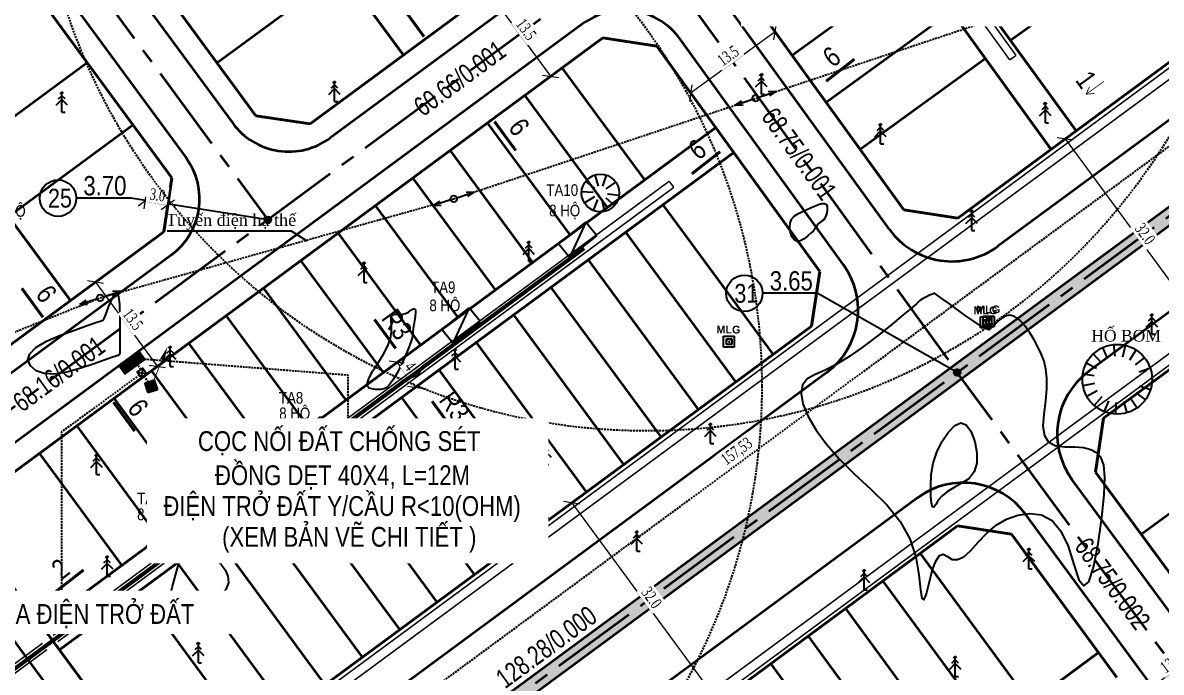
# Model space of a CAD drawing. Extents: x 22709 to 568895, y -41029 to 1932533.
# Drawn here: x 560877.9 to 561025.1, y 1930907.3 to 1930991.2 of the extents above; entities that cross this region are included whole.
import ezdxf
from ezdxf.enums import TextEntityAlignment as Align

# ---------------------------------------------------------------- set-up
doc = ezdxf.new("R2010")
doc.units = ezdxf.units.MI
doc.header["$MEASUREMENT"] = 0
doc.set_wipeout_variables(frame=1)
doc.header["$PDMODE"] = 1
for name, pattern in [('CENTER2', [1.125, 0.75, -0.125, 0.125, -0.125]), ('CONTINOUS', [0]), ('DASHED', [0.75, 0.5, -0.25]), ('DASHED2', [0.375, 0.25, -0.125]), ('DASHEDX2', [1.5, 1, -0.5])]:
    doc.linetypes.add(name, pattern=pattern)
doc.layers.get('0').update_dxf_attribs({"color": 8, "linetype": 'CONTINUOUS'})
doc.layers.get('DEFPOINTS').update_dxf_attribs({"color": 8, "linetype": 'CONTINUOUS'})
for name, color, linetype, lineweight in [('1-chieu dai', 8, 'CONTINUOUS', 40), ('1-nghiktHC', 8, 'CONTINUOUS', 60), ('10-TIM', 8, 'CENTER2', 35), ('13-PLO', 8, 'CONTINUOUS', 35), ('4-LE TRONG', 8, 'CONTINUOUS', 40), ('7-LE NGOAI', 8, 'CONTINUOUS', 35), ('84- CX DAI PHAN CACH', 8, 'CONTINUOUS', 50), ('CHONG SET', 50, 'CONTINUOUS', 35), ('D-S-DÂY ĐIỆN 1.5', 200, 'DASHED2', 40), ('EC04', 8, 'CONTINUOUS', 53)]:
    doc.layers.add(name, color=color, linetype=linetype, lineweight=lineweight)
for name, color, linetype in [('1-chieurong', 8, 'CONTINUOUS'), ('1-cotTK', 8, 'CONTINUOUS'), ('1-toado', 8, 'CONTINUOUS'), ('CHU', 8, 'CONTINUOUS'), ('CHUDIEN', 8, 'CONTINUOUS'), ('DIA VAT', 8, 'CONTINOUS'), ('DIA VAT 500', 8, 'CONTINUOUS'), ('DIA VAT.MOI', 8, 'CONTINUOUS'), ('DM CON', 8, 'CONTINUOUS'), ('ELEC - TEXT', 84, 'CONTINUOUS'), ('ELECTRICAL DEVICE', 140, 'CONTINUOUS'), ('ho bom', 8, 'CONTINUOUS'), ('lang mo', 8, 'CONTINUOUS'), ('MATCAT', 8, 'CONTINUOUS'), ('PHI LAO', 8, 'CONTINUOUS'), ('Thietbidien', 8, 'CONTINUOUS')]:
    doc.layers.add(name, color=color, linetype=linetype)
doc.styles.add('Do doc', font='VHARIALN.TTF', dxfattribs={"width": 0.9, "oblique": 0.6})
doc.styles.add('HHH', font='VNTIMEI.TTF', dxfattribs={"height": 0.5})
doc.styles.add('K1', font='VHARIALN.TTF', dxfattribs={"height": 250})
doc.styles.add('L1', font='vntimeh.shx', dxfattribs={"width": 0.7})
doc.styles.add('nha', font='VHARIALB.TTF', dxfattribs={"height": 1})
doc.styles.get("Standard").update_dxf_attribs({"font": 'vntimeh.shx'})
doc.styles.add('Style-STANDARD', font='vntimeh.shx', dxfattribs={"width": 0.7})
doc.styles.add('Tung', font='VHARIAL.TTF', dxfattribs={"width": 0.8})
doc.styles.add('VNARIAL', font='VHARIALN.TTF')
doc.linetypes.add('EN04M', pattern='A,4.505489,-0.889973,2.289537,[1,CHEO22.shx,S=0.898128,R=0,X=0,Y=0.012726],2.215951,-0.947487,["0.4KV",Standard,S=2,R=359.997854,X=0,Y=-0.812412],-8.615751,2.099566,[1,CHEO22.shx,S=0.898128,R=0,X=0,Y=-0.055311],2.405923,-0.889973', length=24.85965)
doc.dimstyles.new('chieu rong', dxfattribs={"dimtxt": 1.5, "dimasz": 1.5, "dimexe": 1, "dimexo": 1, "dimgap": 0.3, "dimtad": 1, "dimdec": 1, "dimzin": 0, "dimdsep": 46, "dimtxsty": 'L1', "dimblk": 'OBLIQUE', "dimcen": 1, "dimclrd": 37, "dimclre": 37, "dimclrt": 7, "dimadec": 0, "dimazin": 0, "dimtfac": 1, "dimtdec": 1, "dimtofl": 0, "dimtmove": 2, "dimatfit": 3, "dimldrblk": 'ARCHTICK', "dimfxl": 1, "dimtfill": 1, "dimtolj": 1, "dimtzin": 0, "dimlwd": 5, "dimlwe": 5, "dimarcsym": 0})
doc.dimstyles.new('QH 1-500 ABOVE', dxfattribs={"dimscale": 0, "dimtxt": 1.5, "dimasz": 1, "dimexe": 1, "dimexo": 0.5, "dimgap": 0.4, "dimtad": 1, "dimzin": 1, "dimtxsty": 'Style-STANDARD', "dimcen": 1, "dimdle": 0.5, "dimclrd": 148, "dimclre": 148, "dimclrt": 256, "dimaunit": 1, "dimadec": 1, "dimazin": 0, "dimtfac": 1, "dimtix": 1, "dimtofl": 0, "dimtmove": 0, "dimatfit": 3, "dimfxl": 1, "dimtfill": 1, "dimtolj": 1, "dimtzin": 0, "dimarcsym": 0})
doc.dimstyles.get("Standard").update_dxf_attribs({"dimtxt": 0.18, "dimasz": 0.18, "dimexe": 0.18, "dimexo": 0.0625, "dimgap": 0.09, "dimtad": 0, "dimtih": 1, "dimtoh": 1, "dimdec": 4, "dimzin": 0, "dimdsep": 46, "dimtxsty": 'Standard', "dimcen": 0.09, "dimadec": 0, "dimazin": 0, "dimtfac": 1, "dimtdec": 4, "dimtofl": 0, "dimtmove": 0, "dimatfit": 3, "dimfxl": 1, "dimtolj": 1, "dimtzin": 0, "dimarcsym": 0})
pattern_1 = [(351.386975324, (561419.0779186, 1920191.3840232), (0.0002632501883, 0.00173798852802), [])]

# ---------------------------------------------------------------- blocks, each defined once
blk = doc.blocks.new('KIMTHUSET')
at = {"layer": 'ELECTRICAL DEVICE', "ltscale": 20}
blk.add_hatch(color=256, dxfattribs=at).paths.add_polyline_path([(-255372, 1086173, 1), (-256525, 1086173, 1)])
at = {"layer": 'ELECTRICAL DEVICE', "ltscale": 20, "const_width": 100}
blk.add_lwpolyline([(-253746, 1088711), (-255948, 1086173)], dxfattribs=at)
at = {"layer": 'ELECTRICAL DEVICE', "ltscale": 20}
for points in [[(-255948, 1086749), (-256525, 1086749), (-256525, 1086749), (-255948, 1086749)], [(-255948, 1086749), (-255372, 1086749), (-255372, 1086749), (-255948, 1086749)]]:
    blk.add_lwpolyline(points, close=True, dxfattribs=at)
for points in [[(-256525, 1086749), (-256525, 1085597)], [(-255372, 1086749), (-255372, 1085597)], [(-255372, 1085597), (-256525, 1085597)]]:
    blk.add_lwpolyline(points, dxfattribs=at)
blk.add_circle((-255948, 1086173), 576, dxfattribs=at)
blk.add_solid([(-253947, 1088886), (-252697, 1089920), (-253544, 1088537)], dxfattribs=at)
blk = doc.blocks.new('t')
at = {"layer": 'ho bom', "color": 250}
blk.add_line((0, 1.51), (0, 0), dxfattribs=at)
blk = doc.blocks.new('ht')
at = {"layer": 'DIA VAT'}
for p, q in [((568284.61, 1930957.26), (568285.58, 1930957.53)), ((568286.96, 1930957.26), (568284.61, 1930957.26)), ((568284.61, 1930957.26), (568285.58, 1930956.99)), ((568287.8, 1930957.26), (568290.14, 1930957.26)), ((568290.14, 1930957.26), (568289.17, 1930957.53)), ((568290.14, 1930957.26), (568289.17, 1930956.99))]:
    blk.add_line(p, q, dxfattribs=at)
blk.add_circle((568287.38, 1930957.26), 0.421, dxfattribs=at)
blk = doc.blocks.new('PL')
at = {"layer": 'PHI LAO', "color": 250, "linetype": 'Continuous'}
blk.add_line((569625.73, 1929989.67), (569626.15, 1929989.67), dxfattribs=at)
for points in [[(569625.51, 1929992.08), (569625.73, 1929992.3)], [(569625.95, 1929992.08), (569625.73, 1929992.3)], [(569625.73, 1929989.67), (569625.73, 1929992.3)], [(569624.98, 1929990.58), (569625.73, 1929991.33)], [(569625.3, 1929991.39), (569625.73, 1929991.81)], [(569626.15, 1929991.39), (569625.73, 1929991.81)], [(569626.48, 1929990.58), (569625.73, 1929991.33)]]:
    blk.add_lwpolyline(points, dxfattribs=at)
blk = doc.blocks.new('xcvbgh')
at = {"layer": 'MATCAT', "const_width": 0.1}
for points in [[(568395.59, 1930938.19), (568397.91, 1930939.85)], [(568396.04, 1930939.18), (568395.59, 1930938.19)], [(568396.67, 1930938.29), (568395.59, 1930938.19)]]:
    blk.add_lwpolyline(points, dxfattribs=at)
blk = doc.blocks.new('cvnfgj')
at = {"layer": '1-cotTK', "lineweight": -3}
h = blk.add_hatch(dxfattribs=at)
h.set_pattern_fill('ANSI31', scale=0.1, style=0)
h.set_pattern_definition([(45, (561075.492941, 1927460.097698), (-0.008838834765, 0.008838834765), [])])
edge = h.paths.add_edge_path()
edge.add_arc((568402.56, 1930175.79), 0.43, 0, 360)
at = {"layer": '1-cotTK', "color": 7, "lineweight": -3}
blk.add_circle((568402.56, 1930175.79, -28.47), 0.43, dxfattribs=at)
blk = doc.blocks.new('_Oblique')
at = {"color": 0, "linetype": 'ByBlock', "lineweight": -2}
blk.add_line((-0.5, -0.5), (0.5, 0.5), dxfattribs=at)
blk = doc.blocks.new('*D56')
at = {"layer": '1-chieurong', "color": 37, "lineweight": 5, "transparency": 16777216}
for p, q in [((568243.03, 1930945.16), (568251.03, 1930934.29)), ((568243.83, 1930945.76), (568243.83, 1930945.76)), ((568251.84, 1930934.89), (568251.84, 1930934.89))]:
    blk.add_line(p, q, dxfattribs=at)
at = {"layer": 'DEFPOINTS', "color": 0, "lineweight": -3, "transparency": 16777216}
for p in [(568243.03, 1930945.16), (568251.03, 1930934.29), (568251.03, 1930934.29)]:
    blk.add_point(p, dxfattribs=at)
at = {"layer": '1-chieurong', "color": 37, "lineweight": 5, "transparency": 16777216, "xscale": 1.5, "yscale": 1.5, "zscale": 1.5}
for p, rotation in [((568243.03, 1930945.16), 126.3755644984975), ((568251.03, 1930934.29), 306.3755644984975)]:
    blk.add_blockref('_Oblique', p, dxfattribs=dict(at, rotation=rotation))
at = {"layer": '1-chieurong', "color": 7, "lineweight": -3, "transparency": 16777216, "insert": (568247.87, 1930940.35), "char_height": 1.5, "attachment_point": 5, "rotation": 306.3756, "style": 'L1', "bg_fill": 3, "box_fill_scale": 1.25, "bg_fill_color": 9, "bg_fill_true_color": 13158600, "bg_fill_transparency": 0}
blk.add_mtext('\\A1;13.5', dxfattribs=at)
blk = doc.blocks.new('_ARCHTICK')
at = {"color": 0, "linetype": 'ByBlock', "const_width": 0.15}
blk.add_lwpolyline([(-0.5, -0.5), (0.5, 0.5)], dxfattribs=at)
blk = doc.blocks.new('*D60')
at = {"layer": '1-chieurong', "color": 37, "lineweight": 5, "transparency": 16777216}
for p, q in [((568377.33, 1930891.12), (568388.2, 1930899.13)), ((568377.93, 1930890.32), (568377.93, 1930890.32))]:
    blk.add_line(p, q, dxfattribs=at)
at = {"layer": 'DEFPOINTS', "color": 0, "lineweight": -3, "transparency": 16777216}
for p in [(568388.2, 1930899.13), (568388.2, 1930899.13), (568377.33, 1930891.12)]:
    blk.add_point(p, dxfattribs=at)
at = {"layer": '1-chieurong', "color": 37, "lineweight": 5, "transparency": 16777216, "xscale": 1.5, "yscale": 1.5, "zscale": 1.5}
for p, rotation in [((568388.2, 1930899.13), 36.37556449868578), ((568377.33, 1930891.12), 216.3755644986858)]:
    blk.add_blockref('_Oblique', p, dxfattribs=dict(at, rotation=rotation))
at = {"layer": '1-chieurong', "color": 7, "lineweight": -3, "transparency": 16777216, "insert": (568382.15, 1930895.97), "char_height": 1.5, "attachment_point": 5, "rotation": 36.3756, "style": 'L1', "bg_fill": 3, "box_fill_scale": 1.25, "bg_fill_color": 9, "bg_fill_true_color": 13158600, "bg_fill_transparency": 0}
blk.add_mtext('\\A1;13.5', dxfattribs=at)
blk = doc.blocks.new('*D61')
at = {"layer": '1-chieurong', "color": 37, "lineweight": 5, "transparency": 16777216}
for p, q in [((568293.1, 1930982.05), (568293.1, 1930982.05)), ((568293.9, 1930982.64), (568301.91, 1930971.77)), ((568301.11, 1930971.18), (568301.11, 1930971.18))]:
    blk.add_line(p, q, dxfattribs=at)
at = {"layer": 'DEFPOINTS', "color": 0, "lineweight": -3, "transparency": 16777216}
for p in [(568293.9, 1930982.64), (568301.91, 1930971.77), (568301.91, 1930971.77)]:
    blk.add_point(p, dxfattribs=at)
at = {"layer": '1-chieurong', "color": 37, "lineweight": 5, "transparency": 16777216, "xscale": 1.5, "yscale": 1.5, "zscale": 1.5}
for p, rotation in [((568293.9, 1930982.64), 126.3755644982879), ((568301.91, 1930971.77), 306.3755644982879)]:
    blk.add_blockref('_Oblique', p, dxfattribs=dict(at, rotation=rotation))
at = {"layer": '1-chieurong', "color": 7, "lineweight": -3, "transparency": 16777216, "insert": (568298.75, 1930977.83), "char_height": 1.5, "attachment_point": 5, "rotation": 306.3756, "style": 'L1', "bg_fill": 3, "box_fill_scale": 1.25, "bg_fill_color": 9, "bg_fill_true_color": 13158600, "bg_fill_transparency": 0}
blk.add_mtext('\\A1;13.5', dxfattribs=at)
blk = doc.blocks.new('*D72')
at = {"layer": '1-chieurong', "color": 37, "lineweight": 5, "transparency": 16777216}
for p, q in [((568281.81, 1930934.61), (568282.87, 1930935.39)), ((568282.06, 1930934.8), (568284.44, 1930931.58)), ((568284.18, 1930931.39), (568285.24, 1930932.17))]:
    blk.add_line(p, q, dxfattribs=at)
at = {"layer": 'DEFPOINTS', "color": 0, "lineweight": -3, "transparency": 16777216}
for p in [(568281, 1930934.02), (568283.38, 1930930.8)]:
    blk.add_point(p, dxfattribs=at)
at = {"layer": '1-chieurong', "color": 37, "lineweight": 5, "transparency": 16777216, "xscale": 1.5, "yscale": 1.5, "zscale": 1.5}
for p, rotation in [((568282.06, 1930934.8), 126.3755644979217), ((568284.44, 1930931.58), 306.3755644979218)]:
    blk.add_blockref('_Oblique', p, dxfattribs=dict(at, rotation=rotation))
at = {"layer": '1-chieurong', "color": 7, "lineweight": -3, "transparency": 16777216, "insert": (568284.1, 1930933.81), "char_height": 1.5, "attachment_point": 5, "rotation": 306.3756, "style": 'L1', "bg_fill": 3, "box_fill_scale": 1.25, "bg_fill_color": 9, "bg_fill_true_color": 13158600, "bg_fill_transparency": 0}
blk.add_mtext('\\A1;4.0', dxfattribs=at)
at = {"layer": 'DEFPOINTS', "color": 0, "lineweight": -3, "transparency": 16777216}
blk.add_point((568284.44, 1930931.58), dxfattribs=at)
blk = doc.blocks.new('*D96')
at = {"layer": '1-chieurong', "color": 37, "lineweight": 5, "transparency": 16777216}
for p, q in [((568305.44, 1930917.24), (568305.44, 1930917.24)), ((568304.64, 1930916.65), (568323.62, 1930890.88)), ((568324.42, 1930891.48), (568324.42, 1930891.48))]:
    blk.add_line(p, q, dxfattribs=at)
at = {"layer": 'DEFPOINTS', "color": 0, "lineweight": -3, "transparency": 16777216}
for p in [(568304.64, 1930916.65), (568323.62, 1930890.88), (568323.62, 1930890.88)]:
    blk.add_point(p, dxfattribs=at)
at = {"layer": '1-chieurong', "color": 37, "lineweight": 5, "transparency": 16777216, "xscale": 1.5, "yscale": 1.5, "zscale": 1.5}
for p, rotation in [((568304.64, 1930916.65), 126.3755644983367), ((568323.62, 1930890.88), 306.3755644983368)]:
    blk.add_blockref('_Oblique', p, dxfattribs=dict(at, rotation=rotation))
at = {"layer": '1-chieurong', "color": 7, "lineweight": -3, "transparency": 16777216, "insert": (568314.97, 1930904.39), "char_height": 1.5, "attachment_point": 5, "rotation": 306.3756, "style": 'L1', "bg_fill": 3, "box_fill_scale": 1.25, "bg_fill_color": 9, "bg_fill_true_color": 13158600, "bg_fill_transparency": 0}
blk.add_mtext('\\A1;32.0', dxfattribs=at)
blk = doc.blocks.new('*D100')
at = {"layer": '1-chieurong', "color": 37, "lineweight": 5, "transparency": 16777216}
for p, q in [((568320.02, 1930969.62), (568330.95, 1930977.54)), ((568319.43, 1930970.43), (568319.43, 1930970.43))]:
    blk.add_line(p, q, dxfattribs=at)
at = {"layer": 'DEFPOINTS', "color": 0, "lineweight": -3, "transparency": 16777216}
for p in [(568330.95, 1930977.54), (568330.95, 1930977.54), (568320.02, 1930969.62)]:
    blk.add_point(p, dxfattribs=at)
at = {"layer": '1-chieurong', "color": 37, "lineweight": 5, "transparency": 16777216, "xscale": 1.5, "yscale": 1.5, "zscale": 1.5}
for p, rotation in [((568330.95, 1930977.54), 35.90399719202507), ((568320.02, 1930969.62), 215.9039971920251)]:
    blk.add_blockref('_Oblique', p, dxfattribs=dict(at, rotation=rotation))
at = {"layer": '1-chieurong', "color": 7, "lineweight": -3, "transparency": 16777216, "insert": (568324.87, 1930974.43), "char_height": 1.5, "attachment_point": 5, "rotation": 35.904, "style": 'L1', "bg_fill": 3, "box_fill_scale": 1.25, "bg_fill_color": 9, "bg_fill_true_color": 13158600, "bg_fill_transparency": 0}
blk.add_mtext('\\A1;13.5', dxfattribs=at)
blk = doc.blocks.new('*D101')
at = {"layer": '1-chieurong', "color": 37, "lineweight": 5, "transparency": 16777216}
for p, q in [((568369.27, 1930964.26), (568369.27, 1930964.26)), ((568368.47, 1930963.67), (568387.45, 1930937.9)), ((568388.25, 1930938.49), (568388.25, 1930938.49))]:
    blk.add_line(p, q, dxfattribs=at)
at = {"layer": 'DEFPOINTS', "color": 0, "lineweight": -3, "transparency": 16777216}
for p in [(568368.47, 1930963.67), (568387.45, 1930937.9), (568387.45, 1930937.9)]:
    blk.add_point(p, dxfattribs=at)
at = {"layer": '1-chieurong', "color": 37, "lineweight": 5, "transparency": 16777216, "xscale": 1.5, "yscale": 1.5, "zscale": 1.5}
for p, rotation in [((568368.47, 1930963.67), 126.3755644987518), ((568387.45, 1930937.9), 306.3755644987518)]:
    blk.add_blockref('_Oblique', p, dxfattribs=dict(at, rotation=rotation))
at = {"layer": '1-chieurong', "color": 7, "lineweight": -3, "transparency": 16777216, "insert": (568378.8, 1930951.41), "char_height": 1.5, "attachment_point": 5, "rotation": 306.3756, "style": 'L1', "bg_fill": 3, "box_fill_scale": 1.25, "bg_fill_color": 9, "bg_fill_true_color": 13158600, "bg_fill_transparency": 0}
blk.add_mtext('\\A1;32.0', dxfattribs=at)
blk = doc.blocks.new('*D122')
at = {"layer": '1-chieurong', "color": 37, "lineweight": 5, "transparency": 16777216}
for p, q in [((568249.51, 1930956.19), (568249.27, 1930954.63)), ((568249.42, 1930955.62), (568252.39, 1930955.17)), ((568252.48, 1930955.74), (568252.24, 1930954.18))]:
    blk.add_line(p, q, dxfattribs=at)
at = {"layer": '1-chieurong', "color": 37, "lineweight": 5, "transparency": 16777216, "xscale": 1.5, "yscale": 1.5, "zscale": 1.5}
for p, rotation in [((568249.42, 1930955.62), 171.3755644974342), ((568252.39, 1930955.17), 351.3755644974343)]:
    blk.add_blockref('_Oblique', p, dxfattribs=dict(at, rotation=rotation))
at = {"layer": '1-chieurong', "color": 7, "lineweight": -3, "transparency": 16777216, "insert": (568251.06, 1930956.43), "char_height": 1.5, "attachment_point": 5, "rotation": 351.3756, "style": 'L1', "bg_fill": 3, "box_fill_scale": 1.25, "bg_fill_color": 9, "bg_fill_true_color": 13158600, "bg_fill_transparency": 0}
blk.add_mtext('\\A1;3.0', dxfattribs=at)
at = {"layer": 'DEFPOINTS', "color": 0, "lineweight": -3, "transparency": 16777216}
for p in [(568249.66, 1930957.18), (568252.63, 1930956.73), (568252.39, 1930955.17)]:
    blk.add_point(p, dxfattribs=at)
blk = doc.blocks.new('*D134')
at = {"layer": '10-TIM', "color": 148, "linetype": 'ByBlock', "lineweight": -2, "transparency": 16777216}
for p, q in [((568394.26, 1930963.42), (568389.67, 1930969.65)), ((568264.19, 1930876.08), (568389.46, 1930968.26)), ((568267.38, 1930870.05), (568262.79, 1930876.29))]:
    blk.add_line(p, q, dxfattribs=at)
at = {"layer": '10-TIM', "color": 148, "lineweight": -3, "transparency": 16777216}
for points in [[(568389.36, 1930968.39), (568389.56, 1930968.12), (568390.26, 1930968.85)], [(568264.09, 1930876.21), (568264.29, 1930875.94), (568263.38, 1930875.48)]]:
    blk.add_solid(points, dxfattribs=at)
at = {"layer": 'DEFPOINTS', "color": 0, "lineweight": -3, "transparency": 16777216}
for p in [(568390.26, 1930968.85), (568394.56, 1930963.01), (568267.68, 1930869.65)]:
    blk.add_point(p, dxfattribs=at)
at = {"layer": '10-TIM', "lineweight": -3, "transparency": 16777216, "insert": (568326.06, 1930923.21), "char_height": 1.5, "attachment_point": 5, "rotation": 36.3469, "style": 'Style-STANDARD', "bg_fill": 3, "box_fill_scale": 1.25, "bg_fill_color": 9, "bg_fill_true_color": 13158600, "bg_fill_transparency": 0}
blk.add_mtext('\\A1;157,53', dxfattribs=at)
blk = doc.blocks.new('Tu ha the')
at = {"color": 1, "linetype": 'CONTINOUS'}
blk.add_solid([(-1.5, -0.368), (1.5, 1.132), (-1.5, 1.132), (-1.5, -0.368)], dxfattribs=at)
at = {"layer": 'Thietbidien', "color": 1}
for p, q in [((-1.5, -0.368), (-1.5, 1.132)), ((-1.5, 1.132), (1.5, 1.132)), ((1.5, 1.132), (-1.5, -0.368)), ((1.5, -0.368), (1.5, 1.132)), ((-1.5, -0.368), (1.5, -0.368))]:
    blk.add_line(p, q, dxfattribs=at)
blk = doc.blocks.new('A$C5C0861BC')
at = {"layer": '1-nghiktHC', "color": 8, "lineweight": -3, "const_width": 0.2, "flags": 128}
for points in [[(213.65, 319.51), (273.51, 236.83)], [(212.84, 318.93), (272.7, 236.24)], [(273.51, 236.83), (272.7, 236.24)], [(148.94, 161.86), (228.65, 220.57)], [(149.53, 161.05), (229.24, 219.77)], [(228.65, 220.57), (229.24, 219.77)]]:
    blk.add_lwpolyline(points, dxfattribs=at)
at = {"layer": '1-nghiktHC', "color": 8, "linetype": 'DASHED2', "lineweight": -3, "ltscale": 10, "const_width": 0.2, "flags": 128}
for points in [[(9.46, -12.3), (316.98, 214.22), (298.64, 239.12), (-8.69, 12.74)], [(-7.99, 11.77), (298.39, 237.45)], [(8.76, -11.33), (315.3, 214.48)]]:
    blk.add_lwpolyline(points, dxfattribs=at)
at = {"layer": '1-nghiktHC', "color": 8, "linetype": 'DASHED', "lineweight": -3, "ltscale": 10, "const_width": 0.2, "flags": 128}
for points in [[(128.58, 146.86), (147.57, 160.85)], [(129.16, 146.05), (148.16, 160.04)]]:
    blk.add_lwpolyline(points, dxfattribs=at)
blk = doc.blocks.new('tmb')
at = {"layer": '84- CX DAI PHAN CACH', "lineweight": -3}
h = blk.add_hatch(dxfattribs=at)
h.set_pattern_fill('AR-SAND', color=256, scale=0.3, style=0)
h.set_pattern_definition([(37.5, (561075.49294, 1927460.0977), (-0.018898007, 0.57804713), [0, -0.456, 0, -0.51, 0, -0.4875]), (7.5, (561075.49294, 1927460.0977), (0.53093301, 0.84664382), [0, -0.246, 0, -0.411, 0, -0.1575]), (327.5, (561075.12394, 1927460.0977), (0.93424256, 0.001697716), [0, -0.15, 0, -0.54, 0, -0.705]), (317.5, (561075.12394, 1927460.0977), (0.90183798, 0.26330267), [0, -0.075, 0, -0.354, 0, -0.405])])
h.paths.add_polyline_path([(568394.393, 1930961.65, 0.9709318), (568393.16, 1930963.224), (568267.933, 1930870.981, 1.0000056), (568269.119, 1930869.371)])
at = {"layer": '1-cotTK', "lineweight": -3, "ltscale": 15, "flags": 128}
for points in [[(568265.323, 1930953.205), (568247.587, 1930956.022), (568240.546, 1930956.022)], [(568354.498, 1930933.505), (568336.38, 1930943.725), (568329.338, 1930943.725)]]:
    blk.add_lwpolyline(points, dxfattribs=at)
at = {"layer": '1-toado'}
for centre in [(568238.189, 1930956.022), (568326.981, 1930943.725)]:
    blk.add_circle(centre, 2.357, dxfattribs=at)
at = {"layer": '10-TIM', "ltscale": 15}
for p, q in [((568198.29, 1931149.265), (568354.498, 1930933.505)), ((568181.325, 1931067.24), (568265.323, 1930953.205)), ((568314.166, 1930989.183), (568048.239, 1930793.299)), ((568429.078, 1930832.256), (568354.498, 1930933.505))]:
    blk.add_line(p, q, dxfattribs=at)
at = {"layer": '10-TIM', "ltscale": 15, "flags": 128}
blk.add_lwpolyline([(568031.247, 1930695.391), (568423.17, 1930984.09)], dxfattribs=at)
at = {"layer": '13-PLO'}
for p, q in [((568361.389, 1930976.423), (568379.938, 1930989.85)), ((568333.142, 1930974.494), (568349.343, 1930986.221)), ((568337.54, 1930968.418), (568353.741, 1930980.145)), ((568341.937, 1930962.343), (568358.138, 1930974.07)), ((568314.089, 1930958.386), (568303.413, 1930972.879)), ((568309.258, 1930954.827), (568298.583, 1930969.32)), ((568304.427, 1930951.269), (568293.752, 1930965.762)), ((568299.596, 1930947.711), (568288.921, 1930962.203)), ((568294.765, 1930944.152), (568284.09, 1930958.645)), ((568289.934, 1930940.594), (568279.259, 1930955.086)), ((568330.695, 1930935.842), (568316.461, 1930955.165)), ((568285.104, 1930937.035), (568274.428, 1930951.528)), ((568325.864, 1930932.283), (568311.63, 1930951.607)), ((568280.273, 1930933.477), (568269.597, 1930947.969)), ((568321.033, 1930928.725), (568306.799, 1930948.048)), ((568275.442, 1930929.918), (568264.766, 1930944.411)), ((568316.202, 1930925.166), (568301.968, 1930944.49)), ((568270.611, 1930926.36), (568259.936, 1930940.853)), ((568311.371, 1930921.608), (568297.138, 1930940.932)), ((568265.78, 1930922.801), (568255.105, 1930937.294)), ((568306.541, 1930918.05), (568292.307, 1930937.373)), ((568260.949, 1930919.243), (568250.274, 1930933.736)), ((568301.71, 1930914.491), (568287.476, 1930933.815)), ((568256.118, 1930915.685), (568245.443, 1930930.177)), ((568296.879, 1930910.933), (568282.645, 1930930.256)), ((568251.287, 1930912.126), (568240.612, 1930926.619)), ((568292.048, 1930907.374), (568277.814, 1930926.698)), ((568394.422, 1930924.409), (568378.319, 1930912.547)), ((568246.456, 1930908.568), (568235.781, 1930923.06)), ((568287.217, 1930903.816), (568272.983, 1930923.139)), ((568282.386, 1930900.257), (568268.152, 1930919.581)), ((568277.555, 1930896.699), (568263.321, 1930916.022)), ((568272.724, 1930893.14), (568258.491, 1930912.464)), ((568349.696, 1930910.094), (568363.93, 1930890.771)), ((568267.893, 1930889.582), (568253.66, 1930908.905)), ((568263.063, 1930886.023), (568248.829, 1930905.347)), ((568344.866, 1930906.536), (568359.099, 1930887.212)), ((568340.035, 1930902.977), (568354.269, 1930883.654)), ((568335.204, 1930899.419), (568349.438, 1930880.095)), ((568330.373, 1930895.86), (568344.607, 1930876.537))]:
    blk.add_line(p, q, dxfattribs=at)
at = {"layer": '13-PLO', "flags": 128}
for points in [[(568258.748, 1930973.512), (568274.851, 1930985.374)], [(568225.845, 1930961.696), (568241.948, 1930973.557)], [(568231.776, 1930953.644), (568247.879, 1930965.506)]]:
    blk.add_lwpolyline(points, dxfattribs=at)
at = {"layer": '4-LE TRONG', "ltscale": 0.5}
for p, q in [((568213.288, 1931140.06), (568347.618, 1930954.517)), ((568193.762, 1931061.737), (568263.79, 1930966.669)), ((568303.039, 1931057.018), (568369.875, 1930964.702)), ((568299.799, 1931054.672), (568366.654, 1930962.329)), ((568182.825, 1931053.821), (568252.92, 1930958.662)), ((568249.942, 1931019.19), (568282.858, 1930974.504)), ((568270.781, 1930965.608), (568300.761, 1930987.692)), ((568308.678, 1930976.757), (568229.34, 1930918.316)), ((568315.636, 1930975.672), (568308.678, 1930976.757)), ((568315.636, 1930975.672), (568336.741, 1930946.521)), ((568384.625, 1930975.567), (568354.576, 1930953.433)), ((568263.79, 1930966.669), (568270.781, 1930965.608)), ((568323.26, 1930965.141), (568235.99, 1930900.858)), ((568325.606, 1930961.901), (568238.362, 1930897.637)), ((568252.92, 1930958.662), (568251.86, 1930951.671)), ((568221.333, 1930929.185), (568251.86, 1930951.671)), ((568404.552, 1930950.501), (568373.448, 1930927.59)), ((568336.741, 1930946.521), (568335.644, 1930939.487)), ((568335.644, 1930939.487), (568258.232, 1930882.465)), ((568372.388, 1930920.599), (568373.448, 1930927.59)), ((568372.388, 1930920.599), (568427.544, 1930845.72)), ((568354.527, 1930913.653), (568277.21, 1930856.7)), ((568354.527, 1930913.653), (568361.518, 1930912.592)), ((568248.444, 1930883.95), (568228.28, 1930911.325)), ((568375.159, 1930894.075), (568361.518, 1930912.592)), ((568285.808, 1930833.225), (568372.787, 1930897.295))]:
    blk.add_line(p, q, dxfattribs=at)
at = {"layer": '4-LE TRONG'}
blk.add_line((568347.618, 1930954.517), (568354.576, 1930953.433), dxfattribs=at)
at = {"layer": '4-LE TRONG', "ltscale": 0.5, "flags": 128}
blk.add_lwpolyline([(568239.782, 1930942.775), (568206.867, 1930987.46), (568222.97, 1930999.322)], dxfattribs=at)
at = {"layer": '7-LE NGOAI', "ltscale": 0.5, "extrusion": (0.010195, 0.003673, 0.999941)}
for p, q in [((568345.729, 1930951.988), (568210.282, 1931139.119)), ((568339.788, 1930947.405), (568318.674, 1930976.574))]:
    blk.add_line(p, q, dxfattribs=at)
at = {"layer": '7-LE NGOAI', "ltscale": 15}
for p, q in [((568191.969, 1931059.112), (568260.781, 1930965.694)), ((568185.804, 1931054.836), (568254.742, 1930961.246)), ((568245.817, 1930880.772), (568225.652, 1930908.147))]:
    blk.add_line(p, q, dxfattribs=at)
at = {"layer": '7-LE NGOAI', "ltscale": 0.5}
for p, q in [((568301.77, 1930984.709), (568273.365, 1930963.786)), ((568306.046, 1930978.543), (568227.561, 1930920.731)), ((568388.029, 1930970.622), (568359.761, 1930949.8)), ((568401.237, 1930955.511), (568371.5, 1930933.607)), ((568252.834, 1930948.662), (568223.113, 1930926.77)), ((568337.618, 1930933.49), (568262.595, 1930878.227)), ((568424.535, 1930844.746), (568369.379, 1930919.625)), ((568349.359, 1930917.297), (568274.457, 1930862.124)), ((568384.692, 1930886.191), (568363.341, 1930915.177))]:
    blk.add_line(p, q, dxfattribs=at)
at = {"layer": '7-LE NGOAI', "ltscale": 0.5, "flags": 128}
for points in [[(568267.933, 1930870.981), (568393.159, 1930963.225)], [(568269.119, 1930869.371), (568394.393, 1930961.65)]]:
    blk.add_lwpolyline(points, dxfattribs=at)
at = {"layer": '7-LE NGOAI', "ltscale": 0.5}
for centre, radius, start, end in [((568311.383, 1930971.297), 9, 35.89919, 126.37556), ((568268.027, 1930971.032), 9, 216.37556, 306.37556), ((568247.496, 1930955.909), 9, 306.37556, 36.37556), ((568353.83, 1930957.851), 10, 215.8974, 306.37556), ((568331.688, 1930941.541), 10, 306.37556, 35.89919), ((568377.431, 1930925.555), 10, 126.37556, 216.37556), ((568355.289, 1930909.246), 10, 36.37556, 126.37556)]:
    blk.add_arc(centre, radius, start, end, dxfattribs=at)
at = {"layer": 'DIA VAT', "linetype": 'DASHED2'}
blk.add_line((568289.363, 1930955.923, 3.141), (568367.483, 1930981.918, 3.092), dxfattribs=at)
at = {"layer": 'DIA VAT', "linetype": 'DASHED2', "elevation": 3.19, "flags": 128}
blk.add_lwpolyline([(568210.536, 1930929.94), (568243.629, 1930943.143), (568289.364, 1930955.925)], dxfattribs=at)
at = {"layer": 'DIA VAT 500', "linetype": 'Continuous'}
for p, q in [((568357.521, 1930940.664), (568358.921, 1930940.664)), ((568357.521, 1930939.264), (568357.521, 1930940.664)), ((568358.921, 1930940.664), (568358.921, 1930939.264)), ((568358.921, 1930939.264), (568357.521, 1930939.264)), ((568357.895, 1930939.613), (568357.895, 1930940.313)), ((568357.895, 1930940.313), (568358.595, 1930940.313)), ((568358.595, 1930939.613), (568357.895, 1930939.613)), ((568358.595, 1930940.313), (568358.595, 1930939.613)), ((568324.27, 1930938.174), (568325.67, 1930938.174)), ((568324.27, 1930936.774), (568324.27, 1930938.174)), ((568324.644, 1930937.123), (568324.644, 1930937.823)), ((568324.644, 1930937.823), (568325.344, 1930937.823)), ((568325.344, 1930937.823), (568325.344, 1930937.123)), ((568325.67, 1930938.174), (568325.67, 1930936.774)), ((568325.67, 1930936.774), (568324.27, 1930936.774)), ((568325.344, 1930937.123), (568324.644, 1930937.123)), ((568291.438, 1930921.774), (568292.838, 1930921.774)), ((568291.438, 1930920.374), (568291.438, 1930921.774)), ((568292.838, 1930921.774), (568292.838, 1930920.374)), ((568292.838, 1930920.374), (568291.438, 1930920.374)), ((568291.812, 1930920.723), (568291.812, 1930921.423)), ((568291.812, 1930921.423), (568292.512, 1930921.423)), ((568292.512, 1930920.723), (568291.812, 1930920.723)), ((568292.512, 1930921.423), (568292.512, 1930920.723))]:
    blk.add_line(p, q, dxfattribs=at)
at = {"layer": 'DIA VAT 500', "linetype": 'ByBlock'}
for p, q in [((568357.895, 1930939.613), (568358.595, 1930940.313)), ((568357.895, 1930940.313), (568358.595, 1930939.613)), ((568324.644, 1930937.123), (568325.344, 1930937.823)), ((568324.644, 1930937.823), (568325.344, 1930937.123)), ((568291.812, 1930920.723), (568292.512, 1930921.423)), ((568291.812, 1930921.423), (568292.512, 1930920.723))]:
    blk.add_line(p, q, dxfattribs=at)
at = {"layer": 'DIA VAT.MOI', "linetype": 'Continuous'}
for p, q in [((568357.871, 1930940.789), (568359.271, 1930940.789)), ((568357.871, 1930939.389), (568357.871, 1930940.789)), ((568359.271, 1930940.789), (568359.271, 1930939.389)), ((568359.271, 1930939.389), (568357.871, 1930939.389)), ((568358.245, 1930939.738), (568358.245, 1930940.438)), ((568358.245, 1930940.438), (568358.945, 1930940.438)), ((568358.945, 1930939.738), (568358.245, 1930939.738)), ((568358.945, 1930940.438), (568358.945, 1930939.738))]:
    blk.add_line(p, q, dxfattribs=at)
at = {"layer": 'DIA VAT.MOI', "linetype": 'ByBlock'}
for p, q in [((568358.245, 1930939.738), (568358.945, 1930940.438)), ((568358.245, 1930940.438), (568358.945, 1930939.738))]:
    blk.add_line(p, q, dxfattribs=at)
at = {"layer": 'DM CON'}
for points, elevation in [([(568337.013, 1930955.339), (568337.357, 1930955.347), (568337.585, 1930955.212), (568337.698, 1930954.936), (568337.701, 1930954.536), (568337.632, 1930954.103), (568337.527, 1930953.731), (568337.393, 1930953.436), (568337.232, 1930953.219), (568337.047, 1930953.075), (568336.858, 1930952.959), (568336.687, 1930952.83), (568336.536, 1930952.681), (568336.405, 1930952.511), (568336.286, 1930952.316), (568336.134, 1930952.089), (568335.903, 1930951.818), (568335.587, 1930951.505), (568335.185, 1930951.151), (568334.71, 1930950.776), (568334.226, 1930950.495), (568333.798, 1930950.424), (568333.438, 1930950.581), (568333.148, 1930950.965), (568332.936, 1930951.554), (568332.834, 1930952.21), (568332.875, 1930952.798), (568333.065, 1930953.294), (568333.402, 1930953.694), (568333.877, 1930954.006), (568334.422, 1930954.266), (568334.972, 1930954.513), (568335.515, 1930954.752), (568336.047, 1930954.985), (568336.562, 1930955.2)], 2), ([(568245.903, 1930935.678), (568245.289, 1930935.458), (568244.277, 1930935.106), (568242.871, 1930934.622), (568241.119, 1930934.035), (568239.303, 1930933.531), (568237.709, 1930933.292), (568236.384, 1930933.349), (568235.34, 1930933.704), (568234.601, 1930934.337), (568234.287, 1930935.118), (568234.521, 1930935.922), (568235.32, 1930936.724), (568236.677, 1930937.52), (568238.52, 1930938.297), (568240.425, 1930938.993), (568241.971, 1930939.545), (568243.087, 1930939.941), (568243.766, 1930940.185), (568244.045, 1930940.302), (568244.141, 1930940.449), (568244.276, 1930940.777), (568244.486, 1930941.314), (568244.776, 1930942.052), (568245.136, 1930942.934), (568245.495, 1930943.618), (568245.786, 1930943.763), (568245.997, 1930943.311), (568246.126, 1930942.265), (568246.179, 1930940.695), (568246.191, 1930939.017), (568246.194, 1930937.648), (568246.195, 1930936.66), (568246.189, 1930936.057), (568246.148, 1930935.803)], 3), ([(568367.255, 1930923.957), (568366.373, 1930924.427), (568365.833, 1930925.283), (568365.638, 1930926.525), (568365.752, 1930928.113), (568365.976, 1930929.806), (568366.108, 1930931.362), (568366.115, 1930932.741), (568365.99, 1930933.937), (568365.738, 1930934.963), (568365.384, 1930935.896), (568364.954, 1930936.812), (568364.452, 1930937.726), (568363.881, 1930938.635), (568363.246, 1930939.519), (568362.586, 1930940.254), (568361.937, 1930940.719), (568361.305, 1930940.891), (568360.694, 1930940.774), (568360.11, 1930940.395), (568359.594, 1930939.925), (568359.185, 1930939.533), (568358.89, 1930939.249), (568358.708, 1930939.077), (568358.627, 1930939.01), (568358.582, 1930939.01), (568358.506, 1930939.038), (568358.387, 1930939.087), (568358.22, 1930939.158), (568357.997, 1930939.261), (568357.656, 1930939.448), (568357.139, 1930939.775), (568356.435, 1930940.25), (568355.55, 1930940.871), (568354.511, 1930941.615), (568353.496, 1930942.35), (568352.679, 1930942.941), (568352.091, 1930943.368), (568351.732, 1930943.627), (568351.582, 1930943.727), (568351.511, 1930943.724), (568351.391, 1930943.675), (568351.2, 1930943.588), (568350.936, 1930943.467), (568350.607, 1930943.314), (568350.275, 1930943.153), (568349.998, 1930943.006), (568349.786, 1930942.875), (568349.635, 1930942.756), (568349.512, 1930942.628), (568349.222, 1930942.352), (568348.572, 1930941.792), (568347.529, 1930940.925), (568346.095, 1930939.755), (568344.307, 1930938.32), (568342.396, 1930936.855), (568340.594, 1930935.595), (568338.939, 1930934.579), (568337.442, 1930933.807), (568336.124, 1930933.243), (568335.101, 1930932.667), (568334.486, 1930931.858), (568334.3, 1930930.778), (568334.543, 1930929.426), (568335.209, 1930927.815), (568336.24, 1930926.042), (568337.583, 1930924.206), (568339.227, 1930922.323), (568341.16, 1930920.394), (568343.328, 1930918.416), (568345.418, 1930916.367), (568347.114, 1930914.224), (568348.365, 1930911.985), (568349.167, 1930909.663), (568349.556, 1930907.329), (568349.744, 1930905.401), (568349.947, 1930904.299), (568350.199, 1930904.092), (568350.507, 1930904.774), (568350.87, 1930906.242), (568351.279, 1930907.893), (568351.721, 1930909.121), (568352.196, 1930909.824), (568352.703, 1930909.995), (568353.248, 1930909.701), (568353.856, 1930909.338), (568354.555, 1930909.304), (568355.348, 1930909.666), (568356.237, 1930910.428), (568357.224, 1930911.544), (568358.321, 1930912.743), (568359.541, 1930913.751), (568360.884, 1930914.522), (568362.347, 1930915.042), (568363.907, 1930915.285), (568365.427, 1930915.101), (568366.769, 1930914.343), (568367.911, 1930912.988), (568368.851, 1930911.057), (568369.603, 1930908.688), (568370.252, 1930906.699), (568370.884, 1930905.904), (568371.512, 1930906.439), (568372.135, 1930908.304), (568372.74, 1930911.358), (568373.235, 1930914.759), (568373.528, 1930917.667), (568373.605, 1930919.936), (568373.463, 1930921.549), (568373.103, 1930922.538), (568372.539, 1930923.119), (568371.783, 1930923.509), (568370.838, 1930923.746), (568369.712, 1930923.842), (568368.443, 1930923.837)], 3), ([(568284.118, 1930941.711), (568284.315, 1930941.732), (568284.423, 1930941.574), (568284.442, 1930941.236), (568284.382, 1930940.736), (568284.288, 1930940.176), (568284.206, 1930939.655), (568284.143, 1930939.191), (568284.1, 1930938.784), (568284.067, 1930938.417), (568283.989, 1930937.987), (568283.81, 1930937.394), (568283.522, 1930936.62), (568283.124, 1930935.667), (568282.627, 1930934.566), (568282.095, 1930933.489), (568281.591, 1930932.613), (568281.126, 1930931.966), (568280.702, 1930931.552), (568280.314, 1930931.356), (568279.945, 1930931.294), (568279.573, 1930931.283), (568279.196, 1930931.309), (568278.817, 1930931.37), (568278.454, 1930931.481), (568278.212, 1930931.718), (568278.197, 1930932.159), (568278.427, 1930932.816), (568278.899, 1930933.689), (568279.581, 1930934.754), (568280.287, 1930935.879), (568280.832, 1930936.931), (568281.185, 1930937.889), (568281.343, 1930938.747), (568281.328, 1930939.499), (568281.268, 1930940.121), (568281.293, 1930940.586), (568281.425, 1930940.89), (568281.666, 1930941.035), (568282.008, 1930941.039), (568282.397, 1930941.001), (568282.782, 1930941.024), (568283.153, 1930941.123), (568283.507, 1930941.297), (568283.839, 1930941.53)], 3), ([(568354.192, 1930926.62), (568354.984, 1930926.966), (568355.685, 1930926.732), (568356.287, 1930925.921), (568356.775, 1930924.592), (568357.053, 1930923.09), (568357.031, 1930921.762), (568356.691, 1930920.665), (568356.038, 1930919.807), (568355.107, 1930919.171), (568354.106, 1930918.643), (568353.246, 1930918.111), (568352.561, 1930917.557), (568352.056, 1930916.982), (568351.721, 1930916.42), (568351.498, 1930916.065), (568351.326, 1930916.11), (568351.196, 1930916.589), (568351.108, 1930917.499), (568351.072, 1930918.807), (568351.153, 1930920.301), (568351.416, 1930921.77), (568351.87, 1930923.177), (568352.514, 1930924.51), (568353.328, 1930925.729)], 3), ([(568260.215, 1930906.305), (568259.871, 1930905.457), (568259.099, 1930904.634), (568257.905, 1930903.845), (568256.352, 1930903.116), (568254.804, 1930902.614), (568253.628, 1930902.503), (568252.884, 1930902.81), (568252.578, 1930903.534), (568252.676, 1930904.631), (568252.978, 1930905.854), (568253.281, 1930906.956), (568253.553, 1930907.893), (568253.789, 1930908.659), (568254.002, 1930909.254), (568254.279, 1930909.689), (568254.704, 1930909.975), (568255.292, 1930910.113), (568256.041, 1930910.104), (568256.93, 1930909.949), (568257.833, 1930909.654), (568258.624, 1930909.226), (568259.281, 1930908.665), (568259.796, 1930907.975), (568260.149, 1930907.166)], 3)]:
    blk.add_lwpolyline(points, close=True, dxfattribs=dict(at, elevation=elevation))
at = {"layer": 'ho bom'}
for centre, radius in [((568308.348, 1930956.687, 3.141), 2.434), ((568375.203, 1930932.614, 3.092), 4.508)]:
    blk.add_circle(centre, radius, dxfattribs=at)
at = {"layer": 'MATCAT', "const_width": 0.38}
for points in [[(568282.789, 1930980.638), (568285.534, 1930976.887)], [(568337.553, 1930971.135), (568341.218, 1930973.994)], [(568294.648, 1930965.927), (568297.393, 1930962.176)], [(568320.169, 1930959.163), (568323.833, 1930962.022)], [(568233.497, 1930944.368), (568236.242, 1930940.618)], [(568279.124, 1930940.346), (568281.869, 1930936.595)], [(568245.356, 1930929.657), (568248.101, 1930925.907)], [(568286.574, 1930929.771), (568289.319, 1930926.02)], [(568291.711, 1930918.205), (568294.456, 1930914.454)], [(568237.831, 1930905.118), (568241.495, 1930907.976)]]:
    blk.add_lwpolyline(points, dxfattribs=at)
for p in [(-1296.561, 979.812), (-1351.779, 978.849), (-1387.057, 977.456), (-1259.824, 976.101, 2.5), (-1281.145, 973.373, 2.5), (-1269.352, 962.168, 2.5), (-1326.641, 958.174), (-1347.962, 955.445), (-1246.042, 948.766), (-1373.023, 944.586, 2.833), (-1336.17, 944.24), (-1303.138, 934.653), (-1382.552, 930.652, 2.833), (-1324.459, 931.925), (-1312.667, 920.72), (-1359.863, 920.212, 3), (-1381.184, 917.483, 3), (-1261.955, 918.464), (-1283.276, 915.736), (-1369.392, 906.278, 3), (-1271.484, 904.53)]:
    blk.add_blockref('PL', p)
at = {"layer": '1-cotTK', "lineweight": -3}
for p in [(-137.238, 777.411, 28.474), (-48.063, 757.711, 28.474)]:
    blk.add_blockref('cvnfgj', p, dxfattribs=at)
at = {"layer": 'CHUDIEN', "linetype": 'Continuous', "xscale": 1.499999998949281, "yscale": 1.499999998949281, "zscale": 1.499999998949281, "rotation": 38.4238849285227}
blk.add_blockref('Tu ha the', (568252.443, 1930911.105), dxfattribs=at)
at = {"layer": 'DIA VAT'}
for p, rotation in [((636625.981, -80717.417, 3.116), 18.3438055898372), ((636586.921, -80730.414, 3.141), 18.34380558983726), ((636541.187, -80743.194, 3.141), 18.3438055898372)]:
    blk.add_blockref('ht', p, dxfattribs=dict(at, rotation=rotation))
at = {"layer": 'ho bom'}
for p, rotation in [((568307.679, 1930959.026, 3.141), 195.9501332234936), ((568309.155, 1930958.982, 3.141), 160.6334221489957), ((568305.919, 1930956.832, 3.141), 266.5835553724894), ((568306.45, 1930958.209, 3.141), 231.2668442979915), ((568310.334, 1930958.093, 3.141), 125.3167110744979), ((568306.282, 1930955.401, 3.141), 301.9002664469873), ((568307.406, 1930954.443, 3.141), 337.2169775214852), ((568308.876, 1930954.311, 3.141), 12.53368859598312), ((568310.152, 1930955.053, 3.141), 47.85039967048099), ((568310.764, 1930956.397, 3.141), 83.16711074497886), ((568373.341, 1930936.719, 3.092), 204.3982670857217), ((568374.784, 1930937.102, 3.092), 185.3318892381014), ((568376.273, 1930936.993, 3.092), 166.2655113904811), ((568377.644, 1930936.403, 3.092), 147.1991335428608), ((568372.102, 1930935.886, 3.092), 223.4646449333419), ((568378.748, 1930935.397, 3.092), 128.1327556952405), ((568370.743, 1930933.273, 3.092), 261.5974006285825), ((568371.203, 1930934.693, 3.092), 242.5310227809622), ((568379.463, 1930934.086, 3.092), 109.0663778476202), ((568370.773, 1930931.78, 3.092), 280.6637784762028), ((568371.288, 1930930.379, 3.092), 299.7301563238231), ((568372.233, 1930929.223, 3.092), 318.7965341714433), ((568378.855, 1930929.973, 3.092), 54.1284234095448), ((568379.518, 1930931.311, 3.092), 73.19480125716508), ((568373.504, 1930928.439, 3.092), 337.8629120190636), ((568374.961, 1930928.113, 3.092), 356.9292898666839), ((568376.445, 1930928.281, 3.092), 15.99566771430424), ((568377.792, 1930928.924, 3.092), 35.06204556192451)]:
    blk.add_blockref('t', p, dxfattribs=dict(at, rotation=rotation))
at = {"layer": 'MATCAT', "lineweight": -3}
for p in [(-24.421, 31.261), (-101.528, -21.918)]:
    blk.add_blockref('xcvbgh', p, dxfattribs=at)
at = {"layer": '1-chieu dai', "lineweight": -3, "char_height": 2.5, "attachment_point": 5, "style": 'Do doc'}
for s, insert, rotation in [('\\A1;60.66/0.001', (568290.147, 1930971.49), 36.37556), ('\\A1;68.75/0.001', (568334.046, 1930961.754), 305.904), ('\\A1;68.16/0.001', (568238.285, 1930933.288), 36.37556), ('\\A1;68.75/0.002', (568374.59, 1930906.228), 306.37556), ('\\A1;128.28/0.000', (568301.343, 1930897.989), 36.37556)]:
    blk.add_mtext(s, dxfattribs=dict(at, insert=insert, rotation=rotation))
at = {"layer": '1-cotTK', "style": 'K1'}
for s, p in [('3.70', (568241.459, 1930956.379, 28.474)), ('3.65', (568330.252, 1930944.081, 28.474))]:
    blk.add_text(s, height=2.5008, dxfattribs=at).set_placement(p)
at = {"layer": '1-toado', "style": 'K1'}
for s, p in [('25', (568236.882, 1930954.802, 27.677)), ('31', (568325.675, 1930942.505, 27.677))]:
    blk.add_text(s, height=2.4307, dxfattribs=at).set_placement(p)
at = {"layer": 'CHU', "linetype": 'Continuous', "style": 'nha'}
for p in [(568356.611, 1930941.02), (568323.36, 1930938.53), (568290.528, 1930922.13)]:
    blk.add_text('mlg', height=1, dxfattribs=at).set_placement(p)
at = {"layer": 'DIA VAT.MOI', "linetype": 'Continuous', "style": 'nha'}
blk.add_text('mlg', height=1, dxfattribs=at).set_placement((568356.961, 1930941.145))
at = {"layer": 'DIA VAT.MOI'}
blk.add_text('hè bom', height=1.5, dxfattribs=at).set_placement((568371.849, 1930937.493, 3.092))
at = {"layer": 'lang mo', "style": 'HHH'}
blk.add_text('TuyÕn ®iÖn h¹ thÕ', height=1.55208, dxfattribs=at).set_placement((568252.133, 1930952.436, 3.092))
at = {"layer": 'MATCAT', "style": 'K1'}
for s, rotation, p in [('6', 37.61085, (568338.393, 1930972.794)), ('1', 305.85053, (568369.689, 1930971.264)), ('6', 305.85053, (568296.328, 1930965.134)), ('6', 37.61085, (568321.008, 1930960.823)), ('6', 305.85053, (568235.177, 1930943.576)), ('r3', 305.85053, (568279.899, 1930940.475)), ('r3', 305.85053, (568287.35, 1930929.9)), ('6', 305.85053, (568247.036, 1930928.865)), ('1', 305.85053, (568292.581, 1930918.084)), ('2', 37.61085, (568238.621, 1930906.593))]:
    blk.add_text(s, height=2.56, rotation=rotation, dxfattribs=at).set_placement(p)
at = {"layer": 'MATCAT', "style": 'VNARIAL'}
for s, p in [('5 hé', (568229.988, 1930953.621, -0.396)), ('ta7', (568248.423, 1930916.461, -0.396)), ('8 hé', (568248.414, 1930914.402, -0.396))]:
    blk.add_text(s, height=1.5, dxfattribs=at).set_placement(p)
at = {"layer": 'DIA VAT'}
blk.add_leader([(568270.392, 1930950.479), (568268.382, 1930951.734), (568252.299, 1930951.734)], dimstyle='STANDARD', override={"dimgap": 0.09, "dimtad": 0, "dimfxl": 0.18, "dimtfill": 1, "dimarcsym": 1}, dxfattribs=at)
at = {"layer": '1-chieurong', "lineweight": -3}
for p1, p2, distance, picture, middle in [((568293.904, 1930982.641), (568301.911, 1930971.772), 0, '*D61', (568298.753, 1930977.829)), ((568320.018, 1930969.619), (568330.953, 1930977.536), 0, '*D100', (568324.87, 1930974.428)), ((568368.468, 1930963.665), (568387.446, 1930937.901), 0, '*D101', (568378.802, 1930951.406)), ((568249.66, 1930957.176), (568252.626, 1930956.726), -1.578, '*D122', (568251.064, 1930956.43)), ((568243.026, 1930945.164), (568251.032, 1930934.294), 0, '*D56', (568247.875, 1930940.352)), ((568281.005, 1930934.016), (568283.377, 1930930.795), 1.317, '*D72', (568284.096, 1930933.809)), ((568304.637, 1930916.648), (568323.616, 1930890.883), 0, '*D96', (568314.972, 1930904.388)), ((568377.334, 1930891.122), (568388.203, 1930899.129), 0, '*D60', (568382.146, 1930895.971))]:
    dim = blk.add_aligned_dim(p1=p1, p2=p2, distance=distance, dimstyle='chieu rong', dxfattribs=at)
    dim.commit()
    dim.dimension.update_dxf_attribs({"geometry": picture, "text_midpoint": middle})
at = {"layer": '10-TIM', "lineweight": -3}
dim = blk.add_aligned_dim(p1=(568267.676, 1930869.65), p2=(568394.557, 1930963.013), distance=7.245, dimstyle='QH 1-500 ABOVE', override={"dimscale": 1, "dimfxl": 0.4, "dimarcsym": 1}, dxfattribs=at)
dim.commit()
dim.dimension.update_dxf_attribs({"geometry": '*D134', "text_midpoint": (568326.057, 1930923.208)})
at = {"layer": 'EC04', "linetype": 'EN04M', "ltscale": 0.5, "flags": 128}
blk.add_lwpolyline([(568216.655, 1930883.474), (568306.246, 1930949.553)], dxfattribs=at)
at = {"lineweight": -3}
blk.add_blockref('A$C5C0861BC', (568088.602, 1930737.64), dxfattribs=at)
at = {"layer": 'CHUDIEN', "linetype": 'Continuous', "xscale": 1.499999998949281, "yscale": 1.499999998949281, "zscale": 1.499999998949281, "rotation": 38.4238849285227}
for p in [(568305.761, 1930950.181), (568290.671, 1930939.122), (568271.429, 1930925.02)]:
    blk.add_blockref('Tu ha the', p, dxfattribs=at)
at = {"layer": 'MATCAT', "style": 'VNARIAL'}
for s, p in [('ta10', (568301.36, 1930956.314, -0.396)), ('8 hé', (568301.72, 1930953.674, -0.396)), ('ta9', (568286.439, 1930943.748, -0.396)), ('8 hé', (568286.223, 1930941.413, -0.396)), ('ta8', (568266.751, 1930929.47, -0.396)), ('8 hé', (568266.802, 1930927.458, -0.396))]:
    blk.add_text(s, height=1.5, dxfattribs=at).set_placement(p)

msp = doc.modelspace()

# ---------------------------------------------------------------- linework, layer by layer
at = {"layer": 'D-S-DÂY ĐIỆN 1.5', "lineweight": -3}
msp.add_circle((560894.47, 1930944.18), 79, dxfattribs=at)

# ---------------------------------------------------------------- block references
at = {"layer": 'ELECTRICAL DEVICE', "linetype": 'DASHEDX2', "xscale": 0.00112, "yscale": 0.00112, "zscale": 0.00112, "rotation": 18.47965115703153}
msp.add_blockref('KIMTHUSET', (561551.94, 1929881.25), dxfattribs=at)

# ---------------------------------------------------------------- next in the draw order: block references
at = {"layer": 'D-S-DÂY ĐIỆN 1.5', "lineweight": -3}
msp.add_blockref('tmb', (-7355.76, 12.5), dxfattribs=at)

# ---------------------------------------------------------------- next in the draw order: hatches: boundary and pattern name
at = {"layer": 'CHONG SET', "ltscale": 1000}
h = msp.add_hatch(dxfattribs=at)
h.set_pattern_fill('ANSI31', color=50, scale=0.014063, angle=-53.613, style=0)
h.set_pattern_definition(pattern_1)
h.paths.add_polyline_path([(560890.41, 1930946.75), (560891.07, 1930945.86), (560893.6, 1930947.73), (560892.95, 1930948.62)])
h = msp.add_hatch(dxfattribs=at)
h.set_pattern_fill('ANSI31', color=50, scale=0.014063, angle=-53.613, style=0)
h.set_pattern_definition(pattern_1)
edge = h.paths.add_edge_path()
edge.add_line((560890.41, 1930946.75), (560893.6, 1930947.73))
edge.add_line((560893.6, 1930947.73), (560891.07, 1930945.86))
edge.add_line((560891.07, 1930945.86), (560892.95, 1930948.62))

# ---------------------------------------------------------------- next in the draw order: linework, layer by layer
at = {"layer": 'CHONG SET', "color": 50, "ltscale": 1000}
msp.add_lwpolyline([(560890.41, 1930946.75), (560891.07, 1930945.86), (560893.6, 1930947.73), (560892.95, 1930948.62)], close=True, dxfattribs=at)
msp.add_lwpolyline([(560890.41, 1930946.75), (560893.6, 1930947.73), (560891.07, 1930945.86), (560892.95, 1930948.62)], dxfattribs=at)
at = {"layer": 'D-S-DÂY ĐIỆN 1.5', "lineweight": -3, "flags": 128}
for points in [[(560893.14, 1930946.36), (560892.65, 1930947.03)], [(560893.6, 1930947.73), (560919.91, 1930945.68), (560919.91, 1930937.3)], [(560892.94, 1930945.67), (560882.88, 1930938.3), (560882.88, 1930917.78)], [(560893.54, 1930945.58), (560894.11, 1930944.72)]]:
    msp.add_lwpolyline(points, dxfattribs=at)
at = {"layer": 'D-S-DÂY ĐIỆN 1.5', "lineweight": -3}
msp.add_circle((560958.6, 1931017.43), 79, dxfattribs=at)
at = {"layer": 'ELECTRICAL DEVICE', "linetype": 'ByBlock', "ltscale": 500}
msp.add_lwpolyline([(560893.89, 1930945.84), (560893.2, 1930945.32), (560892.68, 1930946.02), (560893.38, 1930946.53)], close=True, dxfattribs=at)
at = {"layer": 'ELECTRICAL DEVICE', "ltscale": 500}
for points in [[(560893.38, 1930946.53), (560893.2, 1930945.32)], [(560892.68, 1930946.02), (560893.89, 1930945.84)]]:
    msp.add_lwpolyline(points, dxfattribs=at)

# ---------------------------------------------------------------- next in the draw order: wipeouts: each hides what was drawn before it
for points, z in [([(561022.7, 1931009.48), (560970.78, 1931009.48), (560970.78, 1930990.71), (561022.7, 1930990.71)], 3.12), ([(560854.38, 1930917.78), (560906.3, 1930917.78), (560906.3, 1930912.19), (560854.38, 1930912.19)], 0.12)]:
    msp.add_wipeout(points).translate(0, 0, z).dxf.layer = 'ELEC - TEXT'
msp.add_wipeout([(560945.87, 1930940.08), (560893.95, 1930940.08), (560893.95, 1930921.32), (560945.87, 1930921.32)]).dxf.layer = 'ELEC - TEXT'

# ---------------------------------------------------------------- next in the draw order: texts
at = {"layer": 'ELEC - TEXT', "style": 'Tung', "width": 0.8}
for s, p in [('cäc nèi ®Êt chèng sÐt', (560918.8, 1930937.12, 3.21)), ('§åNG DÑT 40X4, L=12M', (560919.22, 1930932.71, 3.21)), ('®iÖn trë ®Êt y/cÇu r<10(ohm)', (560919.17, 1930928.73, 3.21)), ('(xem B¶N VÏ chi tiÕt )', (560920.1, 1930924.75, 3.21)), ('hép kiÓm tra ®iÖn trë ®Êt', (560879.2, 1930914.78, 3.33))]:
    msp.add_text(s, height=2.56, dxfattribs=at).set_placement(p, align=Align.MIDDLE_CENTER)

doc.saveas('drawing.dxf')
